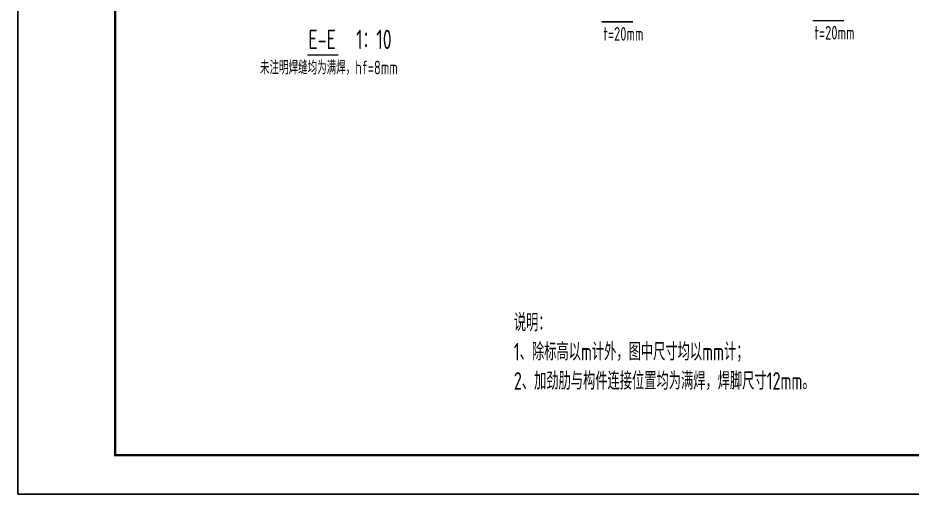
# Model space of a CAD drawing. Extents: x -2876908 to 633791, y -1383861 to 872234.
# Drawn here: x -64233 to 50800, y -1355916 to -1294747 of the extents above; entities that cross this region are included whole.
import ezdxf
from ezdxf.enums import TextEntityAlignment as Align

# ---------------------------------------------------------------- set-up
doc = ezdxf.new("R2010")
doc.units = 0
doc.header["$LTSCALE"] = 5
doc.header["$MEASUREMENT"] = 0
doc.layers.get('0').update_dxf_attribs({"linetype": 'CONTINUOUS', "lineweight": 25})
for name, color, linetype, lineweight in [('1粗实线', 1, 'CONTINUOUS', 30), ('5标注', 3, 'CONTINUOUS', 15), ('6文本', 7, 'CONTINUOUS', 15), ('HFZT', 5, 'CONTINUOUS', 15)]:
    doc.layers.add(name, color=color, linetype=linetype, lineweight=lineweight)
doc.layers.add('M_Dim', color=3, linetype='CONTINUOUS')
doc.styles.add('TSSD_NORM', font='tssdeng.shx', dxfattribs={"width": 0.7, "bigfont": 'hztxt.shx'})

# ---------------------------------------------------------------- blocks, each defined once
blk = doc.blocks.new('施工设计图框')
at = {"color": 7, "linetype": 'Continuous'}
blk.add_lwpolyline([(-395.5, -13.5), (-395.5, 283.5), (24.5, 283.5), (24.5, -13.5), (-395.5, -13.5)], dxfattribs=at)
at = {"layer": '1粗实线', "color": 7, "linetype": 'Continuous', "const_width": 0.6}
blk.add_lwpolyline([(-370.5, -3.5), (-370.5, 273.5), (14.5, 273.5), (14.5, -3.5), (-370.5, -3.5)], dxfattribs=at)
at = {"layer": 'HFZT', "color": 2, "style": 'TSSD_NORM', "width": 0.7}
for tag, height, p in [('比例尺', 2.5, (7.25, 17.5)), ('图号', 2.5, (-20.49, 3.5)), ('日期', 2.5, (7.25, 3.5)), ('图名', 4, (-76.24, 0.75))]:
    blk.add_attdef(tag, text='', height=height, dxfattribs=at).set_placement(p, align=Align.MIDDLE)

msp = doc.modelspace()

# ---------------------------------------------------------------- linework, layer by layer
at = {"layer": 'M_Dim'}
for points in [[(10865.83, -1295246.27, 200, 200, 0), (14887.729, -1295246.27, 200, 200, 0)], [(38017.722, -1295100.534, 200, 200, 0), (42039.621, -1295100.534, 200, 200, 0)], [(-27012.424, -1299509.387, 200, 200, 0), (-22990.525, -1299509.387, 200, 200, 0)]]:
    msp.add_lwpolyline(points, format="xyseb", dxfattribs=at)

# ---------------------------------------------------------------- block references
at = {"xscale": 500, "yscale": 500, "zscale": 500}
msp.add_blockref('施工设计图框', (133519.11, -1349166.468), dxfattribs=at)

# ---------------------------------------------------------------- texts
at = {"layer": '5标注', "color": 7, "style": 'TSSD_NORM', "width": 0.7}
for s, p in [('t=20mm', (13659.495, -1296794.387)), ('t=20mm', (40811.387, -1296648.651)), ('未注明焊缝均为满焊，hf=8mm', (-24218.759, -1301057.505))]:
    msp.add_text(s, height=1750, dxfattribs=at).set_placement(p, align=Align.MIDDLE)
at = {"layer": '6文本', "style": 'TSSD_NORM', "width": 0.7}
for s, p in [('E-E', (-25098.345, -1297506.182)), ('1：10', (-18434.654, -1297506.182))]:
    msp.add_text(s, height=2500, dxfattribs=at).set_placement(p, align=Align.MIDDLE)
at = {"layer": '6文本', "insert": (-433.177, -1332751.202), "char_height": 2250, "width": 195290.43481, "attachment_point": 1, "style": 'TSSD_NORM'}
msp.add_mtext('说明：\\P1、除标高以m计外，图中尺寸均以mm计；\\P2、加劲肋与构件连接位置均为满焊，焊脚尺寸12mm。', dxfattribs=at)

doc.saveas('drawing.dxf')
